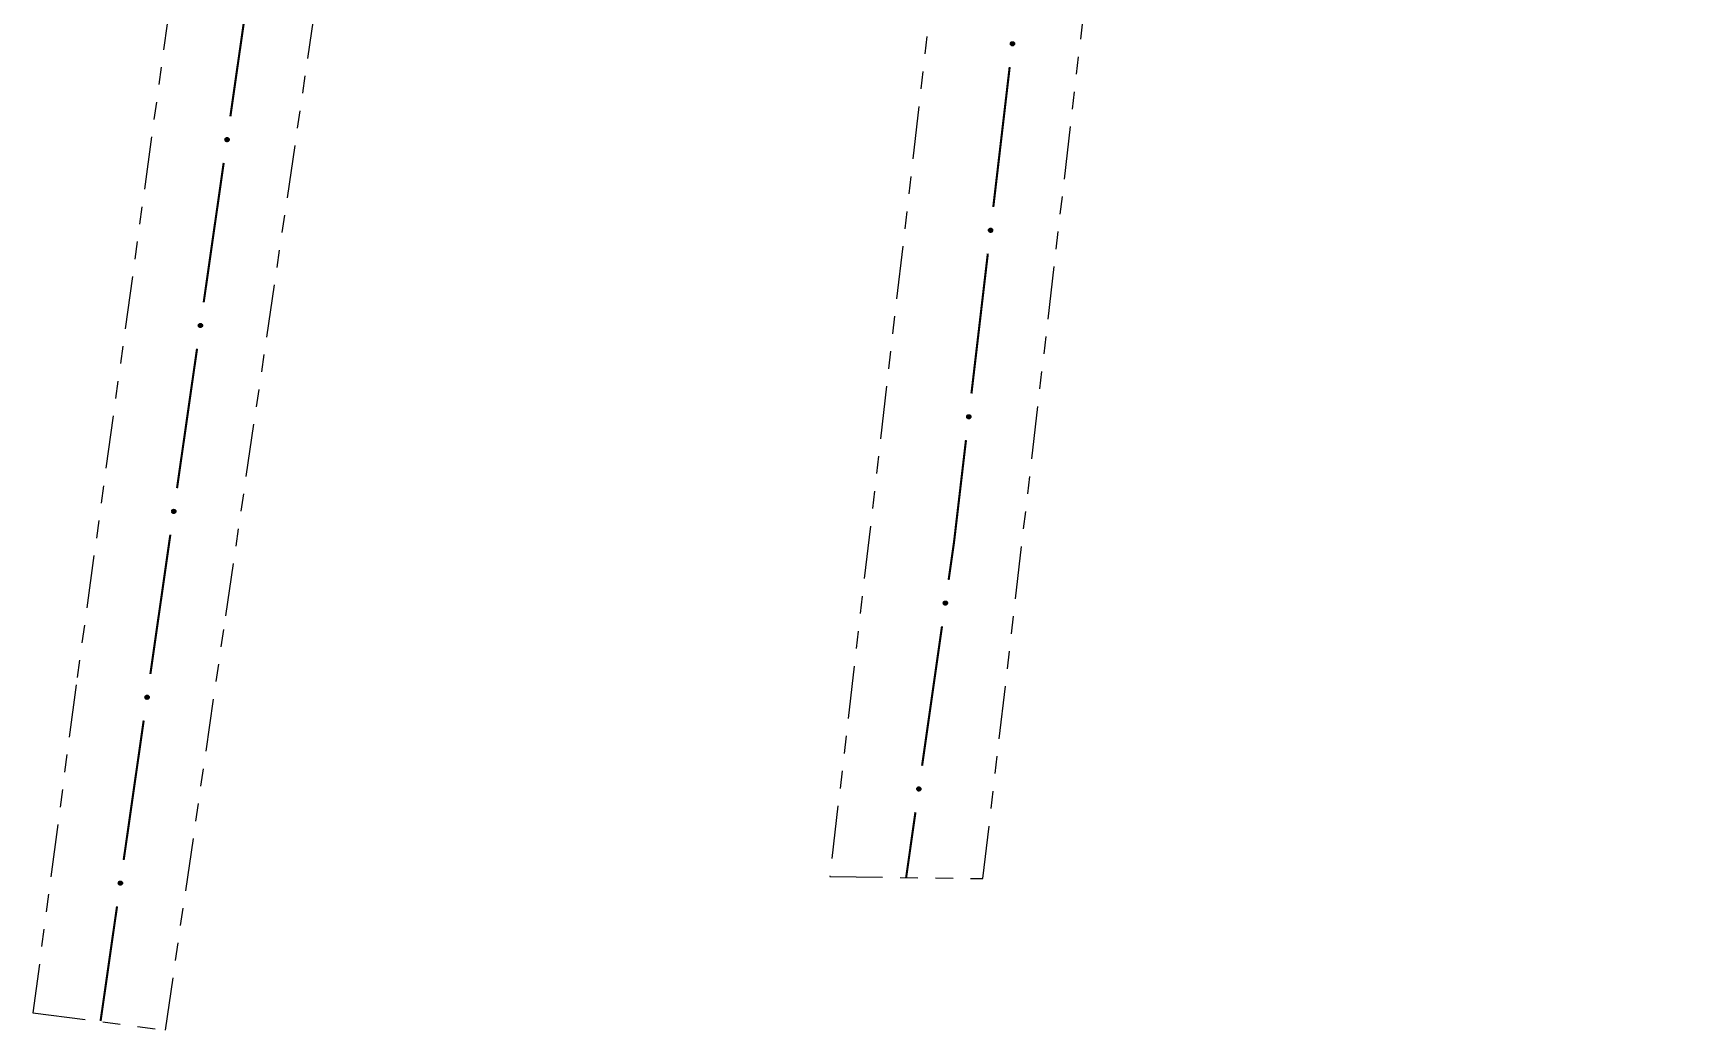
# Model space of a CAD drawing. Extents: x 211453 to 215163, y 4877397 to 4881305.
# Drawn here: x 212104.8 to 212245.2, y 4878287.4 to 4878372.4 of the extents above; entities that cross this region are included whole.
import ezdxf

# ---------------------------------------------------------------- set-up
doc = ezdxf.new("R2010")
doc.units = 0
doc.header["$LTSCALE"] = 1.5
doc.header["$MEASUREMENT"] = 0
doc.linetypes.add('TRACO_25', pattern=[8, 3, -1, 1, -1, 1, -1])
doc.layers.add('SV-EIXO-RUA-N-PAV', color=6, linetype='CONTINUOUS')
doc.layers.add('SV-RUA-NAO-PAV', color=7, linetype='CONTINUOUS')

msp = doc.modelspace()

# ---------------------------------------------------------------- linework, layer by layer
at = {"layer": 'SV-EIXO-RUA-N-PAV', "const_width": 0.18}
for points in [[(212123.317919, 4878377.132848), (212121.613347, 4878365.25453)], [(212188.03484, 4878369.456028), (212186.638148, 4878357.537586)], [(212121.045156, 4878361.295091), (212119.340584, 4878349.416773)], [(212186.172584, 4878353.564773), (212184.775892, 4878341.646331)], [(212118.772393, 4878345.457334), (212117.067821, 4878333.579016)], [(212184.310327, 4878337.673517), (212183.379199, 4878329.727889)], [(212116.49963, 4878329.619577), (212114.795058, 4878317.741259)], [(212183.287981, 4878328.949498), (212182.83313, 4878325.765541)], [(212183.379199, 4878329.727889), (212183.287981, 4878328.949498)], [(212182.267445, 4878321.805743), (212180.570389, 4878309.926349)], [(212114.226867, 4878313.78182), (212112.522295, 4878301.903502)], [(212180.004703, 4878305.966551), (212179.297597, 4878301.016804)], [(212179.297597, 4878301.016804), (212179.210272, 4878300.405534)], [(212111.954104, 4878297.944063), (212110.675675, 4878289.035324)], [(212110.675675, 4878289.035324), (212110.551844, 4878288.172406)]]:
    msp.add_lwpolyline(points, dxfattribs=at)
at = {"layer": 'SV-EIXO-RUA-N-PAV'}
for points in [[(212188.393678, 4878371.572327), (212188.424542, 4878371.534386), (212188.44331, 4878371.495468), (212188.44962, 4878371.458502), (212188.446679, 4878371.424382), (212188.439738, 4878371.389815), (212188.425052, 4878371.356508), (212188.400563, 4878371.323152), (212188.362721, 4878371.291924), (212188.321589, 4878371.275318), (212188.285679, 4878371.267193), (212188.249925, 4878371.268211), (212188.216457, 4878371.275516), (212188.182364, 4878371.291916), (212188.148803, 4878371.317063), (212188.118323, 4878371.355874), (212188.100186, 4878371.394155), (212188.095021, 4878371.430071), (212188.096272, 4878371.466009), (212188.103781, 4878371.501215), (212188.118386, 4878371.533826), (212188.143766, 4878371.567572), (212188.182471, 4878371.597148), (212188.220446, 4878371.615674), (212188.256279, 4878371.621342), (212188.291633, 4878371.619313), (212188.326388, 4878371.612773), (212188.360484, 4878371.599404), (212188.393678, 4878371.572327)], [(212121.458625, 4878363.401397), (212121.488497, 4878363.362671), (212121.506251, 4878363.32328), (212121.511603, 4878363.286163), (212121.50778, 4878363.252131), (212121.499948, 4878363.217755), (212121.484405, 4878363.184839), (212121.459061, 4878363.152128), (212121.420424, 4878363.121889), (212121.378876, 4878363.106354), (212121.342768, 4878363.09916), (212121.307052, 4878363.101103), (212121.273785, 4878363.109271), (212121.240128, 4878363.126547), (212121.207228, 4878363.152554), (212121.177763, 4878363.192141), (212121.160621, 4878363.230879), (212121.156387, 4878363.266916), (212121.158568, 4878363.30281), (212121.166985, 4878363.337809), (212121.182429, 4878363.370032), (212121.208674, 4878363.40311), (212121.248131, 4878363.431675), (212121.286572, 4878363.449212), (212121.32254, 4878363.453951), (212121.35783, 4878363.451008), (212121.392404, 4878363.443572), (212121.426143, 4878363.429325), (212121.458625, 4878363.401397)], [(212186.531421, 4878355.681071), (212186.562285, 4878355.643131), (212186.581053, 4878355.604212), (212186.587364, 4878355.567246), (212186.584422, 4878355.533127), (212186.577482, 4878355.49856), (212186.562795, 4878355.465253), (212186.538307, 4878355.431896), (212186.500465, 4878355.400668), (212186.459332, 4878355.384063), (212186.423423, 4878355.375937), (212186.387668, 4878355.376956), (212186.354201, 4878355.384261), (212186.320108, 4878355.40066), (212186.286547, 4878355.425807), (212186.256067, 4878355.464619), (212186.237929, 4878355.5029), (212186.232764, 4878355.538815), (212186.234016, 4878355.574754), (212186.241524, 4878355.609959), (212186.256129, 4878355.642571), (212186.28151, 4878355.676316), (212186.320215, 4878355.705892), (212186.358189, 4878355.724418), (212186.394023, 4878355.730086), (212186.429377, 4878355.728058), (212186.464132, 4878355.721518), (212186.498227, 4878355.708149), (212186.531421, 4878355.681071)], [(212119.185862, 4878347.56364), (212119.215734, 4878347.524914), (212119.233489, 4878347.485523), (212119.238841, 4878347.448406), (212119.235018, 4878347.414374), (212119.227185, 4878347.379998), (212119.211642, 4878347.347082), (212119.186298, 4878347.314371), (212119.147661, 4878347.284132), (212119.106113, 4878347.268597), (212119.070005, 4878347.261403), (212119.034289, 4878347.263346), (212119.001022, 4878347.271514), (212118.967365, 4878347.28879), (212118.934465, 4878347.314797), (212118.905, 4878347.354384), (212118.887859, 4878347.393122), (212118.883625, 4878347.429159), (212118.885805, 4878347.465053), (212118.894222, 4878347.500052), (212118.909666, 4878347.532275), (212118.935911, 4878347.565353), (212118.975368, 4878347.593917), (212119.013809, 4878347.611455), (212119.049777, 4878347.616194), (212119.085067, 4878347.613251), (212119.119641, 4878347.605814), (212119.15338, 4878347.591568), (212119.185862, 4878347.56364)], [(212184.669165, 4878339.789816), (212184.700029, 4878339.751875), (212184.718797, 4878339.712957), (212184.725107, 4878339.675991), (212184.722166, 4878339.641871), (212184.715225, 4878339.607304), (212184.700539, 4878339.573997), (212184.67605, 4878339.540641), (212184.638208, 4878339.509413), (212184.597076, 4878339.492807), (212184.561166, 4878339.484682), (212184.525412, 4878339.4857), (212184.491944, 4878339.493005), (212184.457851, 4878339.509405), (212184.42429, 4878339.534552), (212184.39381, 4878339.573363), (212184.375673, 4878339.611645), (212184.370508, 4878339.64756), (212184.371759, 4878339.683498), (212184.379268, 4878339.718704), (212184.393873, 4878339.751315), (212184.419253, 4878339.785061), (212184.457958, 4878339.814637), (212184.495933, 4878339.833163), (212184.531766, 4878339.838831), (212184.56712, 4878339.836802), (212184.601875, 4878339.830262), (212184.635971, 4878339.816893), (212184.669165, 4878339.789816)], [(212116.913099, 4878331.725883), (212116.942971, 4878331.687157), (212116.960726, 4878331.647766), (212116.966078, 4878331.610649), (212116.962255, 4878331.576617), (212116.954422, 4878331.542241), (212116.938879, 4878331.509325), (212116.913535, 4878331.476614), (212116.874898, 4878331.446375), (212116.83335, 4878331.43084), (212116.797242, 4878331.423646), (212116.761526, 4878331.425589), (212116.728259, 4878331.433757), (212116.694602, 4878331.451033), (212116.661702, 4878331.47704), (212116.632237, 4878331.516627), (212116.615096, 4878331.555365), (212116.610862, 4878331.591402), (212116.613042, 4878331.627296), (212116.621459, 4878331.662295), (212116.636903, 4878331.694518), (212116.663148, 4878331.727596), (212116.702606, 4878331.75616), (212116.741046, 4878331.773698), (212116.777014, 4878331.778437), (212116.812304, 4878331.775494), (212116.846878, 4878331.768057), (212116.880617, 4878331.75381), (212116.913099, 4878331.725883)], [(212182.679581, 4878323.912311), (212182.709478, 4878323.873604), (212182.727257, 4878323.834224), (212182.732633, 4878323.79711), (212182.728831, 4878323.763076), (212182.721021, 4878323.728695), (212182.705498, 4878323.695769), (212182.680175, 4878323.663042), (212182.641557, 4878323.632779), (212182.600019, 4878323.617217), (212182.563916, 4878323.61), (212182.528198, 4878323.611921), (212182.494926, 4878323.620068), (212182.461258, 4878323.637323), (212182.428342, 4878323.663309), (212182.398852, 4878323.702877), (212182.381686, 4878323.741604), (212182.377429, 4878323.777638), (212182.379587, 4878323.813534), (212182.387982, 4878323.848538), (212182.403405, 4878323.880771), (212182.429629, 4878323.913865), (212182.469069, 4878323.942455), (212182.507498, 4878323.960017), (212182.543463, 4878323.964778), (212182.578755, 4878323.961858), (212182.613334, 4878323.954443), (212182.647081, 4878323.940218), (212182.679581, 4878323.912311)], [(212114.640336, 4878315.888126), (212114.670208, 4878315.8494), (212114.687963, 4878315.810009), (212114.693315, 4878315.772892), (212114.689492, 4878315.73886), (212114.681659, 4878315.704484), (212114.666116, 4878315.671568), (212114.640773, 4878315.638857), (212114.602135, 4878315.608618), (212114.560587, 4878315.593083), (212114.524479, 4878315.585889), (212114.488763, 4878315.587832), (212114.455496, 4878315.596), (212114.421839, 4878315.613276), (212114.38894, 4878315.639283), (212114.359474, 4878315.67887), (212114.342333, 4878315.717608), (212114.338099, 4878315.753645), (212114.34028, 4878315.789539), (212114.348696, 4878315.824538), (212114.36414, 4878315.856761), (212114.390385, 4878315.889839), (212114.429843, 4878315.918403), (212114.468284, 4878315.935941), (212114.504251, 4878315.94068), (212114.539541, 4878315.937737), (212114.574116, 4878315.9303), (212114.607854, 4878315.916053), (212114.640336, 4878315.888126)], [(212180.41684, 4878308.073119), (212180.446736, 4878308.034412), (212180.464516, 4878307.995032), (212180.469891, 4878307.957919), (212180.46609, 4878307.923884), (212180.458279, 4878307.889503), (212180.442757, 4878307.856577), (212180.417434, 4878307.82385), (212180.378816, 4878307.793587), (212180.337277, 4878307.778025), (212180.301174, 4878307.770808), (212180.265457, 4878307.772729), (212180.232184, 4878307.780876), (212180.198516, 4878307.798131), (212180.1656, 4878307.824117), (212180.13611, 4878307.863685), (212180.118944, 4878307.902412), (212180.114687, 4878307.938446), (212180.116845, 4878307.974342), (212180.12524, 4878308.009346), (212180.140664, 4878308.041579), (212180.166887, 4878308.074673), (212180.206327, 4878308.103263), (212180.244757, 4878308.120825), (212180.280722, 4878308.125586), (212180.316013, 4878308.122666), (212180.350592, 4878308.115251), (212180.38434, 4878308.101026), (212180.41684, 4878308.073119)], [(212112.367573, 4878300.050369), (212112.397445, 4878300.011643), (212112.4152, 4878299.972252), (212112.420552, 4878299.935135), (212112.416729, 4878299.901103), (212112.408897, 4878299.866727), (212112.393353, 4878299.833811), (212112.36801, 4878299.8011), (212112.329373, 4878299.770861), (212112.287824, 4878299.755325), (212112.251716, 4878299.748132), (212112.216, 4878299.750075), (212112.182733, 4878299.758243), (212112.149076, 4878299.775519), (212112.116177, 4878299.801526), (212112.086711, 4878299.841113), (212112.06957, 4878299.879851), (212112.065336, 4878299.915888), (212112.067517, 4878299.951782), (212112.075934, 4878299.986781), (212112.091377, 4878300.019004), (212112.117622, 4878300.052081), (212112.15708, 4878300.080646), (212112.195521, 4878300.098184), (212112.231489, 4878300.102923), (212112.266778, 4878300.09998), (212112.301353, 4878300.092543), (212112.335091, 4878300.078296), (212112.367573, 4878300.050369)]]:
    msp.add_lwpolyline(points, close=True, dxfattribs=at)
for points in [[(212188.103781, 4878371.501215), (212188.100186, 4878371.394155)], [(212188.111209, 4878371.513136), (212188.109515, 4878371.381444)], [(212188.118386, 4878371.533826), (212188.118323, 4878371.355874)], [(212188.132798, 4878371.544953), (212188.134005, 4878371.344228)], [(212188.143766, 4878371.567572), (212188.148803, 4878371.317063)], [(212188.164191, 4878371.578368), (212188.16543, 4878371.307572)], [(212188.182471, 4878371.597148), (212188.182364, 4878371.291916)], [(212188.200211, 4878371.604372), (212188.198919, 4878371.288535)], [(212188.220446, 4878371.615674), (212188.216457, 4878371.275516)], [(212188.237195, 4878371.61515), (212188.233044, 4878371.274919)], [(212188.256279, 4878371.621342), (212188.249925, 4878371.268211)], [(212188.273225, 4878371.617797), (212188.265411, 4878371.269753)], [(212188.291633, 4878371.619313), (212188.285679, 4878371.267193)], [(212188.309658, 4878371.612154), (212188.305984, 4878371.275989)], [(212188.326388, 4878371.612773), (212188.321589, 4878371.275318)], [(212188.342745, 4878371.601407), (212188.343126, 4878371.288123)], [(212188.360484, 4878371.599404), (212188.362721, 4878371.291924)], [(212188.375197, 4878371.58524), (212188.380184, 4878371.311257)], [(212188.393678, 4878371.572327), (212188.400563, 4878371.323152)], [(212188.40965, 4878371.550977), (212188.41325, 4878371.347224)], [(212188.424542, 4878371.534386), (212188.425052, 4878371.356508)], [(212188.435336, 4878371.512247), (212188.432446, 4878371.382069)], [(212188.44331, 4878371.495468), (212188.439738, 4878371.389815)], [(212121.166985, 4878363.337809), (212121.160621, 4878363.230879)], [(212121.17472, 4878363.349535), (212121.169619, 4878363.217931)], [(212121.182429, 4878363.370032), (212121.177763, 4878363.192141)], [(212121.197124, 4878363.380782), (212121.193138, 4878363.180093)], [(212121.208674, 4878363.40311), (212121.207228, 4878363.152554)], [(212121.229371, 4878363.413374), (212121.223604, 4878363.142637)], [(212121.248131, 4878363.431675), (212121.240128, 4878363.126547)], [(212121.266052, 4878363.438437), (212121.25659, 4878363.12274)], [(212121.286572, 4878363.449212), (212121.273785, 4878363.109271)], [(212121.303302, 4878363.448255), (212121.290351, 4878363.108246)], [(212121.32254, 4878363.453951), (212121.307052, 4878363.101103)], [(212121.339389, 4878363.449969), (212121.322573, 4878363.102243)], [(212121.35783, 4878363.451008), (212121.342768, 4878363.09916)], [(212121.375664, 4878363.443385), (212121.363294, 4878363.107428)], [(212121.392404, 4878363.443572), (212121.378876, 4878363.106354)], [(212121.408462, 4878363.431786), (212121.400737, 4878363.118596)], [(212121.426143, 4878363.429325), (212121.420424, 4878363.121889)], [(212121.440484, 4878363.414784), (212121.438381, 4878363.140764)], [(212121.458625, 4878363.401397), (212121.459061, 4878363.152128)], [(212121.474039, 4878363.379642), (212121.472367, 4878363.175864)], [(212121.488497, 4878363.362671), (212121.484405, 4878363.184839)], [(212121.498715, 4878363.34026), (212121.492457, 4878363.2102)], [(212121.506251, 4878363.32328), (212121.499948, 4878363.217755)], [(212186.241524, 4878355.609959), (212186.237929, 4878355.5029)], [(212186.248953, 4878355.621881), (212186.247259, 4878355.490189)], [(212186.256129, 4878355.642571), (212186.256067, 4878355.464619)], [(212186.270542, 4878355.653697), (212186.271749, 4878355.452972)], [(212186.28151, 4878355.676316), (212186.286547, 4878355.425807)], [(212186.301935, 4878355.687113), (212186.303173, 4878355.416317)], [(212186.320215, 4878355.705892), (212186.320108, 4878355.40066)], [(212186.337955, 4878355.713116), (212186.336663, 4878355.39728)], [(212186.358189, 4878355.724418), (212186.354201, 4878355.384261)], [(212186.374938, 4878355.723895), (212186.370788, 4878355.383664)], [(212186.394023, 4878355.730086), (212186.387668, 4878355.376956)], [(212186.410969, 4878355.726542), (212186.403155, 4878355.378497)], [(212186.429377, 4878355.728058), (212186.423423, 4878355.375937)], [(212186.447402, 4878355.720898), (212186.443728, 4878355.384733)], [(212186.464132, 4878355.721518), (212186.459332, 4878355.384063)], [(212186.480489, 4878355.710152), (212186.48087, 4878355.396867)], [(212186.498227, 4878355.708149), (212186.500465, 4878355.400668)], [(212186.512941, 4878355.693984), (212186.517927, 4878355.420002)], [(212186.531421, 4878355.681071), (212186.538307, 4878355.431896)], [(212186.547393, 4878355.659722), (212186.550993, 4878355.455969)], [(212186.562285, 4878355.643131), (212186.562795, 4878355.465253)], [(212186.57308, 4878355.620991), (212186.570189, 4878355.490813)], [(212186.581053, 4878355.604212), (212186.577482, 4878355.49856)], [(212118.894222, 4878347.500052), (212118.887859, 4878347.393122)], [(212118.901957, 4878347.511778), (212118.896856, 4878347.380173)], [(212118.909666, 4878347.532275), (212118.905, 4878347.354384)], [(212118.924361, 4878347.543025), (212118.920375, 4878347.342336)], [(212118.935911, 4878347.565353), (212118.934465, 4878347.314797)], [(212118.956608, 4878347.575617), (212118.950841, 4878347.30488)], [(212118.975368, 4878347.593917), (212118.967365, 4878347.28879)], [(212118.993289, 4878347.60068), (212118.983827, 4878347.284983)], [(212119.013809, 4878347.611455), (212119.001022, 4878347.271514)], [(212119.030539, 4878347.610498), (212119.017588, 4878347.270489)], [(212119.049777, 4878347.616194), (212119.034289, 4878347.263346)], [(212119.066626, 4878347.612212), (212119.04981, 4878347.264486)], [(212119.085067, 4878347.613251), (212119.070005, 4878347.261403)], [(212119.102901, 4878347.605628), (212119.090531, 4878347.269671)], [(212119.119641, 4878347.605814), (212119.106113, 4878347.268597)], [(212119.135699, 4878347.594029), (212119.127975, 4878347.280839)], [(212119.15338, 4878347.591568), (212119.147661, 4878347.284132)], [(212119.167721, 4878347.577027), (212119.165618, 4878347.303007)], [(212119.185862, 4878347.56364), (212119.186298, 4878347.314371)], [(212119.201276, 4878347.541885), (212119.199604, 4878347.338107)], [(212119.215734, 4878347.524914), (212119.211642, 4878347.347082)], [(212119.225952, 4878347.502503), (212119.219695, 4878347.372443)], [(212119.233489, 4878347.485523), (212119.227185, 4878347.379998)], [(212184.379268, 4878339.718704), (212184.375673, 4878339.611645)], [(212184.386696, 4878339.730625), (212184.385002, 4878339.598933)], [(212184.393873, 4878339.751315), (212184.39381, 4878339.573363)], [(212184.408285, 4878339.762442), (212184.409492, 4878339.561717)], [(212184.419253, 4878339.785061), (212184.42429, 4878339.534552)], [(212184.439678, 4878339.795857), (212184.440917, 4878339.525062)], [(212184.457958, 4878339.814637), (212184.457851, 4878339.509405)], [(212184.475698, 4878339.821861), (212184.474406, 4878339.506025)], [(212184.495933, 4878339.833163), (212184.491944, 4878339.493005)], [(212184.512682, 4878339.832639), (212184.508531, 4878339.492409)], [(212184.531766, 4878339.838831), (212184.525412, 4878339.4857)], [(212184.548712, 4878339.835286), (212184.540898, 4878339.487242)], [(212184.56712, 4878339.836802), (212184.561166, 4878339.484682)], [(212184.585145, 4878339.829643), (212184.581471, 4878339.493478)], [(212184.601875, 4878339.830262), (212184.597076, 4878339.492807)], [(212184.618232, 4878339.818896), (212184.618613, 4878339.505612)], [(212184.635971, 4878339.816893), (212184.638208, 4878339.509413)], [(212184.650684, 4878339.802729), (212184.655671, 4878339.528746)], [(212184.669165, 4878339.789816), (212184.67605, 4878339.540641)], [(212184.685137, 4878339.768466), (212184.688737, 4878339.564713)], [(212184.700029, 4878339.751875), (212184.700539, 4878339.573997)], [(212184.710823, 4878339.729736), (212184.707933, 4878339.599558)], [(212184.718797, 4878339.712957), (212184.715225, 4878339.607304)], [(212116.621459, 4878331.662295), (212116.615096, 4878331.555365)], [(212116.629194, 4878331.674021), (212116.624093, 4878331.542416)], [(212116.636903, 4878331.694518), (212116.632237, 4878331.516627)], [(212116.651598, 4878331.705268), (212116.647612, 4878331.504579)], [(212116.663148, 4878331.727596), (212116.661702, 4878331.47704)], [(212116.683846, 4878331.73786), (212116.678078, 4878331.467123)], [(212116.702606, 4878331.75616), (212116.694602, 4878331.451033)], [(212116.720526, 4878331.762923), (212116.711064, 4878331.447226)], [(212116.741046, 4878331.773698), (212116.728259, 4878331.433757)], [(212116.757776, 4878331.772741), (212116.744825, 4878331.432732)], [(212116.777014, 4878331.778437), (212116.761526, 4878331.425589)], [(212116.793863, 4878331.774455), (212116.777047, 4878331.426729)], [(212116.812304, 4878331.775494), (212116.797242, 4878331.423646)], [(212116.830138, 4878331.767871), (212116.817768, 4878331.431914)], [(212116.846878, 4878331.768057), (212116.83335, 4878331.43084)], [(212116.862936, 4878331.756272), (212116.855212, 4878331.443082)], [(212116.880617, 4878331.75381), (212116.874898, 4878331.446375)], [(212116.894958, 4878331.73927), (212116.892855, 4878331.46525)], [(212116.913099, 4878331.725883), (212116.913535, 4878331.476614)], [(212116.928513, 4878331.704128), (212116.926841, 4878331.50035)], [(212116.942971, 4878331.687157), (212116.938879, 4878331.509325)], [(212116.953189, 4878331.664746), (212116.946932, 4878331.534686)], [(212116.960726, 4878331.647766), (212116.954422, 4878331.542241)], [(212182.387982, 4878323.848538), (212182.381686, 4878323.741604)], [(212182.395709, 4878323.860269), (212182.390692, 4878323.728661)], [(212182.403405, 4878323.880771), (212182.398852, 4878323.702877)], [(212182.418094, 4878323.89153), (212182.414234, 4878323.690839)], [(212182.429629, 4878323.913865), (212182.428342, 4878323.663309)], [(212182.45032, 4878323.924142), (212182.444724, 4878323.653402)], [(212182.469069, 4878323.942455), (212182.461258, 4878323.637323)], [(212182.486985, 4878323.949229), (212182.477722, 4878323.633526)], [(212182.507498, 4878323.960017), (212182.494926, 4878323.620068)], [(212182.524229, 4878323.95907), (212182.511493, 4878323.619053)], [(212182.543463, 4878323.964778), (212182.528198, 4878323.611921)], [(212182.560315, 4878323.960807), (212182.543719, 4878323.613071)], [(212182.578755, 4878323.961858), (212182.563916, 4878323.61)], [(212182.596593, 4878323.954246), (212182.584436, 4878323.618281)], [(212182.613334, 4878323.954443), (212182.600019, 4878323.617217)], [(212182.629399, 4878323.942668), (212182.621873, 4878323.629473)], [(212182.647081, 4878323.940218), (212182.641557, 4878323.632779)], [(212182.661432, 4878323.925686), (212182.659503, 4878323.651665)], [(212182.679581, 4878323.912311), (212182.680175, 4878323.663042)], [(212182.695009, 4878323.890565), (212182.693466, 4878323.686786)], [(212182.709478, 4878323.873604), (212182.705498, 4878323.695769)], [(212182.71971, 4878323.851199), (212182.713535, 4878323.721135)], [(212182.727257, 4878323.834224), (212182.721021, 4878323.728695)], [(212114.348696, 4878315.824538), (212114.342333, 4878315.717608)], [(212114.356431, 4878315.836263), (212114.35133, 4878315.704659)], [(212114.36414, 4878315.856761), (212114.359474, 4878315.67887)], [(212114.378836, 4878315.867511), (212114.374849, 4878315.666822)], [(212114.390385, 4878315.889839), (212114.38894, 4878315.639283)], [(212114.411083, 4878315.900103), (212114.405315, 4878315.629366)], [(212114.429843, 4878315.918403), (212114.421839, 4878315.613276)], [(212114.447763, 4878315.925166), (212114.438301, 4878315.609469)], [(212114.468284, 4878315.935941), (212114.455496, 4878315.596)], [(212114.485013, 4878315.934984), (212114.472062, 4878315.594974)], [(212114.504251, 4878315.94068), (212114.488763, 4878315.587832)], [(212114.5211, 4878315.936698), (212114.504285, 4878315.588972)], [(212114.539541, 4878315.937737), (212114.524479, 4878315.585889)], [(212114.557375, 4878315.930114), (212114.545005, 4878315.594156)], [(212114.574116, 4878315.9303), (212114.560587, 4878315.593083)], [(212114.590173, 4878315.918515), (212114.582449, 4878315.605325)], [(212114.607854, 4878315.916053), (212114.602135, 4878315.608618)], [(212114.622196, 4878315.901513), (212114.620093, 4878315.627493)], [(212114.640336, 4878315.888126), (212114.640773, 4878315.638857)], [(212114.655751, 4878315.866371), (212114.654078, 4878315.662593)], [(212114.670208, 4878315.8494), (212114.666116, 4878315.671568)], [(212114.680426, 4878315.826989), (212114.674169, 4878315.696929)], [(212114.687963, 4878315.810009), (212114.681659, 4878315.704484)], [(212180.12524, 4878308.009346), (212180.118944, 4878307.902412)], [(212180.132967, 4878308.021077), (212180.12795, 4878307.889469)], [(212180.140664, 4878308.041579), (212180.13611, 4878307.863685)], [(212180.155352, 4878308.052338), (212180.151493, 4878307.851647)], [(212180.166887, 4878308.074673), (212180.1656, 4878307.824117)], [(212180.187579, 4878308.084951), (212180.181982, 4878307.81421)], [(212180.206327, 4878308.103263), (212180.198516, 4878307.798131)], [(212180.224243, 4878308.110037), (212180.214981, 4878307.794334)], [(212180.244757, 4878308.120825), (212180.232184, 4878307.780876)], [(212180.261487, 4878308.119879), (212180.248751, 4878307.779861)], [(212180.280722, 4878308.125586), (212180.265457, 4878307.772729)], [(212180.297573, 4878308.121615), (212180.280977, 4878307.773879)], [(212180.316013, 4878308.122666), (212180.301174, 4878307.770808)], [(212180.333852, 4878308.115054), (212180.321695, 4878307.779089)], [(212180.350592, 4878308.115251), (212180.337277, 4878307.778025)], [(212180.366657, 4878308.103476), (212180.359131, 4878307.790281)], [(212180.38434, 4878308.101026), (212180.378816, 4878307.793587)], [(212180.398691, 4878308.086494), (212180.396761, 4878307.812473)], [(212180.41684, 4878308.073119), (212180.417434, 4878307.82385)], [(212180.432268, 4878308.051373), (212180.430724, 4878307.847594)], [(212180.446736, 4878308.034412), (212180.442757, 4878307.856577)], [(212180.456968, 4878308.012007), (212180.450793, 4878307.881943)], [(212180.464516, 4878307.995032), (212180.458279, 4878307.889503)], [(212112.075934, 4878299.986781), (212112.06957, 4878299.879851)], [(212112.083668, 4878299.998506), (212112.078568, 4878299.866902)], [(212112.091377, 4878300.019004), (212112.086711, 4878299.841113)], [(212112.106073, 4878300.029754), (212112.102086, 4878299.829065)], [(212112.117622, 4878300.052081), (212112.116177, 4878299.801526)], [(212112.13832, 4878300.062346), (212112.132552, 4878299.791609)], [(212112.15708, 4878300.080646), (212112.149076, 4878299.775519)], [(212112.175, 4878300.087409), (212112.165538, 4878299.771712)], [(212112.195521, 4878300.098184), (212112.182733, 4878299.758243)], [(212112.21225, 4878300.097227), (212112.199299, 4878299.757217)], [(212112.231489, 4878300.102923), (212112.216, 4878299.750075)], [(212112.248337, 4878300.098941), (212112.231522, 4878299.751215)], [(212112.266778, 4878300.09998), (212112.251716, 4878299.748132)], [(212112.284612, 4878300.092357), (212112.272242, 4878299.756399)], [(212112.301353, 4878300.092543), (212112.287824, 4878299.755325)], [(212112.31741, 4878300.080758), (212112.309686, 4878299.767568)], [(212112.335091, 4878300.078296), (212112.329373, 4878299.770861)], [(212112.349433, 4878300.063756), (212112.34733, 4878299.789736)], [(212112.367573, 4878300.050369), (212112.36801, 4878299.8011)], [(212112.382988, 4878300.028614), (212112.381315, 4878299.824836)], [(212112.397445, 4878300.011643), (212112.393353, 4878299.833811)], [(212112.407663, 4878299.989232), (212112.401406, 4878299.859172)], [(212112.4152, 4878299.972252), (212112.408897, 4878299.866727)]]:
    msp.add_lwpolyline(points, dxfattribs=at)
at = {"layer": 'SV-RUA-NAO-PAV', "linetype": 'TRACO_25'}
msp.add_polyline3d([(212173.794506, 4878850.875209, 10.138596), (212175.251849, 4878847.979198, 10.138596), (212176.511409, 4878842.479439, 10.138596), (212176.1177, 4878839.979176, 10.138596), (212150.651658, 4878640.847219, 13.199769), (212132.281862, 4878503.580733, 15.624972), (212119.809542, 4878399.169905, 15.624972), (212108.471672, 4878316.821201, 15.624972), (212104.787649, 4878288.877768, 15.624972), (212116.080097, 4878287.407863, 15.624972), (212121.222974, 4878322.706418, 15.624972), (212140.570485, 4878454.046764, 15.624972), (212146.058783, 4878502.196571, 15.64267), (212160.731836, 4878637.257515, 13.411232), (212210.923746, 4878630.558533, 14.085898), (212195.46935, 4878497.232309, 15.143212), (212172.706186, 4878300.483676, 16.049709), (212185.756258, 4878300.314234, 16.315168), (212208.537556, 4878495.919352, 17.430101), (212220.474693, 4878610.714185, 13.159491), (212227.279474, 4878678.884606, 13.159491), (212242.641919, 4878832.352196, 10.652148), (212243.494461, 4878839.030577, 10.501103), (212245.171449, 4878842.85966, 10.491034)], dxfattribs=at)

doc.saveas('drawing.dxf')
